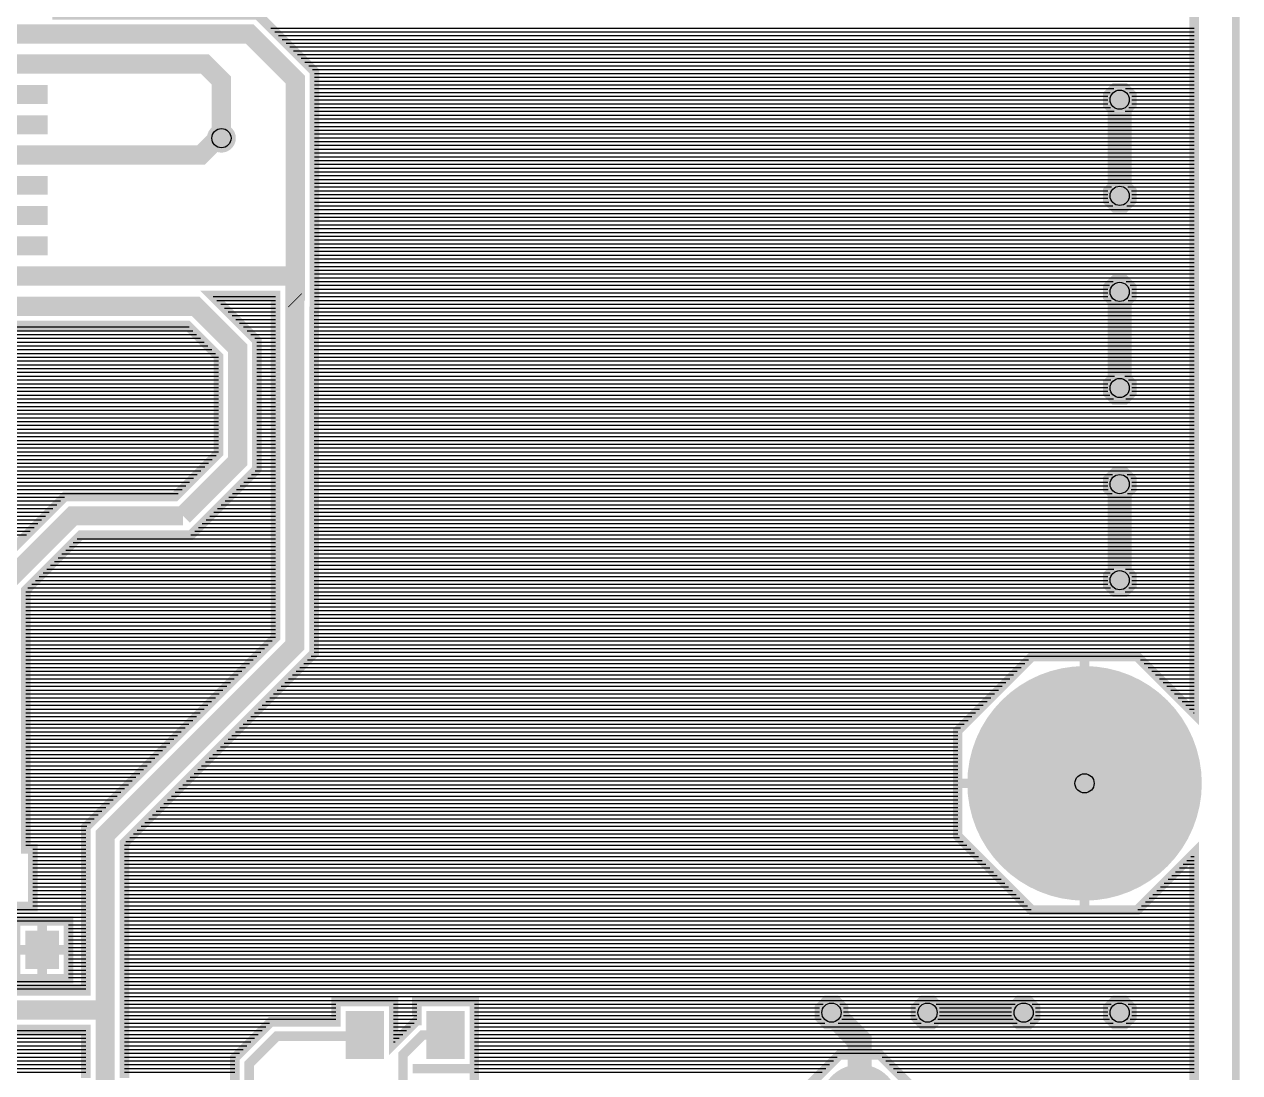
# Model space of a CAD drawing. Header units: inches. Extents: x -1.97 to 1.97, y -1.92 to 2.03.
# Drawn here: x 0.708 to 1.973, y 0.385 to 1.476 of the extents above; entities that cross this region are included whole.
import ezdxf

# ---------------------------------------------------------------- set-up
doc = ezdxf.new("R2010")
doc.units = ezdxf.units.IN
doc.layers.get('0').update_dxf_attribs({"linetype": 'CONTINUOUS'})

# ---------------------------------------------------------------- blocks, each defined once
blk = doc.blocks.new('EPAD')
at = {"const_width": 0.5}
blk.add_lwpolyline([(-0.25, 0, 1), (0.25, 0, 1)], format="xyb", close=True, dxfattribs=at)
blk = doc.blocks.new('RPAD')
blk.add_trace([(-0.5, -0.5), (-0.5, 0.5), (0.5, -0.5), (0.5, 0.5)])

msp = doc.modelspace()

# ---------------------------------------------------------------- linework, layer by layer
for points, const_width in [([(-1.86934, -1.911927), (-1.967765, -1.813502), (-1.967765, 1.926656), (-1.86934, 2.025081), (1.870817, 2.025081), (1.969243, 1.926656), (1.969243, -1.813502), (1.870817, -1.911927), (-1.86934, -1.911927)], 0.008), ([(1.679715, 1.922296), (1.679715, 1.812905), (1.757067, 1.735554), (1.866458, 1.735554), (1.925872, 1.794969), (1.925872, 0.759131), (1.866458, 0.818545), (1.757067, 0.818545), (1.679715, 0.741194), (1.679715, 0.631803), (1.757067, 0.554452), (1.866458, 0.554452), (1.925872, 0.613866), (1.925872, 0.338323)], 0.01), ([(0.812378, 0.379915), (0.812378, 0.624398), (1.009774, 0.821794), (1.009774, 1.180172), (1.010234, 1.180631), (1.010234, 1.4272), (0.95109, 1.486344), (0.742485, 1.486344), (0.742485, 1.51769), (0.600485, 1.51769)], 0.01), ([(0.671485, 1.466344), (0.942806, 1.466344), (0.990235, 1.418916), (0.990235, 1.375916)], 0.02), ([(0.671288, 1.435084), (0.896209, 1.435084), (0.913375, 1.417919), (0.913375, 1.361608)], 0.02), ([(1.843197, 1.385419), (1.853552, 1.385419), (1.860875, 1.392741), (1.860875, 1.403096), (1.853552, 1.410419), (1.843197, 1.410419), (1.835875, 1.403096), (1.835875, 1.392741), (1.843197, 1.385419)], 0.01), ([(1.848375, 1.397919), (1.848375, 1.297919)], 0.025), ([(0.990235, 1.375916), (0.990235, 1.369916)], 0.02), ([(0.990235, 1.230213), (0.990235, 1.239661), (0.990235, 1.369916)], 0.02), ([(0.913375, 1.361608), (0.892264, 1.340497), (0.703375, 1.340497), (0.693365, 1.340441), (0.708375, 1.340497), (0.671485, 1.34036)], 0.02), ([(0.913375, 1.357919), (0.913375, 1.361608)], 0.02), ([(1.843197, 1.285419), (1.853552, 1.285419), (1.860875, 1.292741), (1.860875, 1.303096), (1.853552, 1.310419), (1.843197, 1.310419), (1.835875, 1.303096), (1.835875, 1.292741), (1.843197, 1.285419)], 0.01), ([(0.990235, 1.190414), (0.990235, 1.230213)], 0.02), ([(0.671485, 1.214376), (0.989775, 1.214376), (0.989775, 1.189376)], 0.02), ([(1.843197, 1.185419), (1.853552, 1.185419), (1.860875, 1.192741), (1.860875, 1.203096), (1.853552, 1.210419), (1.843197, 1.210419), (1.835875, 1.203096), (1.835875, 1.192741), (1.843197, 1.185419)], 0.01), ([(1.848375, 1.197919), (1.848375, 1.097919)], 0.025), ([(0.662215, 0.558231), (0.717215, 0.558231), (0.717215, 0.61823), (0.709715, 0.61823), (0.709715, 0.88758), (0.767054, 0.944919), (0.881659, 0.944919), (0.893374, 0.956635), (0.950353, 1.013613), (0.950353, 1.147356), (0.903333, 1.194376), (0.969775, 1.194376), (0.969775, 0.838362), (0.772378, 0.640965), (0.772378, 0.470543), (0.461033, 0.470543)], 0.01), ([(0.671485, 1.18288), (0.886546, 1.18288), (0.930353, 1.139072), (0.930353, 1.057387)], 0.02), ([(0.989775, 1.189376), (0.989775, 0.830078), (0.792378, 0.632681), (0.792378, 0.450544), (0.792378, 0.345796), (0.791497, 0.344916)], 0.02), ([(0.989775, 1.189376), (0.990235, 1.188916)], 0.02), ([(0.990235, 1.188916), (0.990235, 1.190414)], 0.02), ([(0.663201, 1.16288), (0.878262, 1.16288), (0.910354, 1.130788), (0.910354, 1.030181), (0.865091, 0.984919), (0.750487, 0.984919), (0.669715, 0.904147)], 0.01), ([(1.843197, 1.085419), (1.853552, 1.085419), (1.860875, 1.092741), (1.860875, 1.103096), (1.853552, 1.110419), (1.843197, 1.110419), (1.835875, 1.103096), (1.835875, 1.092741), (1.843197, 1.085419)], 0.01), ([(0.873375, 0.964919), (0.930353, 1.021897), (0.930353, 1.057387)], 0.02), ([(1.843197, 0.985419), (1.853552, 0.985419), (1.860875, 0.992741), (1.860875, 1.003096), (1.853552, 1.010419), (1.843197, 1.010419), (1.835875, 1.003096), (1.835875, 0.992741), (1.843197, 0.985419)], 0.01), ([(1.848375, 0.997919), (1.848375, 0.897919)], 0.025), ([(0.689715, 0.788919), (0.689715, 0.895863), (0.741864, 0.948013), (0.75877, 0.964919), (0.873375, 0.964919)], 0.02), ([(1.843197, 0.885419), (1.853552, 0.885419), (1.860875, 0.892741), (1.860875, 0.903096), (1.853552, 0.910419), (1.843197, 0.910419), (1.835875, 0.903096), (1.835875, 0.892741), (1.843197, 0.885419)], 0.01), ([(1.811762, 0.818545), (1.811762, 0.686498)], 0.01), ([(1.679715, 0.686498), (1.811762, 0.686498)], 0.01), ([(1.811762, 0.554452), (1.811762, 0.686498)], 0.01), ([(0.792378, 0.450544), (0.45275, 0.450544), (0.416885, 0.486408), (0.416885, 0.513366), (0.38877, 0.541481), (0.308909, 0.541481), (0.306208, 0.544182), (0.308375, 0.541919)], 0.02), ([(0.754215, 0.54323), (0.699215, 0.54323), (0.699215, 0.483231), (0.754215, 0.483231), (0.754215, 0.54323)], 0.01), ([(0.726715, 0.54323), (0.726715, 0.513231)], 0.01), ([(0.699215, 0.513231), (0.726715, 0.513231)], 0.01), ([(0.754215, 0.513231), (0.726715, 0.513231)], 0.01), ([(0.726715, 0.483231), (0.726715, 0.513231)], 0.01), ([(1.176637, 0.369612), (1.176637, 0.389612), (1.117385, 0.389612), (1.117385, 0.389613), (1.176637, 0.389613), (1.176637, 0.459612), (1.116638, 0.459612), (1.116638, 0.439612), (1.116545, 0.439612), (1.092637, 0.415704), (1.092637, 0.459612), (1.032638, 0.459612), (1.032638, 0.438393), (0.964872, 0.438393), (0.927378, 0.400898), (0.927378, 0.293682)], 0.01), ([(1.543197, 0.435419), (1.553552, 0.435419), (1.560875, 0.442741), (1.560875, 0.453096), (1.553552, 0.460419), (1.543197, 0.460419), (1.535875, 0.453096), (1.535875, 0.442741), (1.543197, 0.435419)], 0.01), ([(1.577637, 0.352919), (1.577637, 0.418656), (1.548375, 0.447919)], 0.025), ([(1.643197, 0.435419), (1.653552, 0.435419), (1.660875, 0.442741), (1.660875, 0.453096), (1.653552, 0.460419), (1.643197, 0.460419), (1.635875, 0.453096), (1.635875, 0.442741), (1.643197, 0.435419)], 0.01), ([(1.648375, 0.447919), (1.748375, 0.447919)], 0.025), ([(1.743197, 0.435419), (1.753552, 0.435419), (1.760875, 0.442741), (1.760875, 0.453096), (1.753552, 0.460419), (1.743197, 0.460419), (1.735875, 0.453096), (1.735875, 0.442741), (1.743197, 0.435419)], 0.01), ([(1.843197, 0.435419), (1.853552, 0.435419), (1.860875, 0.442741), (1.860875, 0.453096), (1.853552, 0.460419), (1.843197, 0.460419), (1.835875, 0.453096), (1.835875, 0.442741), (1.843197, 0.435419)], 0.01), ([(0.444466, 0.430544), (0.772378, 0.430544), (0.772378, 0.379915)], 0.01), ([(0.903434, 0.250218), (0.93188, 0.250218), (0.942377, 0.260715), (0.942377, 0.394685), (0.971085, 0.423394), (1.057741, 0.423394), (1.058805, 0.424457), (1.062637, 0.424612)], 0.01), ([(1.146637, 0.424612), (1.122758, 0.424612), (1.102385, 0.40424), (1.102385, 0.321645), (1.117454, 0.306577), (1.418584, 0.306577), (1.461891, 0.26327), (1.519161, 0.26327), (1.821703, -0.039272), (1.821703, -0.188553), (1.846883, -0.213733), (1.890985, -0.213733), (1.892637, -0.212081)], 0.01), ([(1.628637, 0.331794), (1.628637, 0.374044), (1.598762, 0.403919), (1.556513, 0.403919), (1.526638, 0.374044), (1.526638, 0.331794), (1.556513, 0.301919), (1.598762, 0.301919), (1.628637, 0.331794)], 0.01), ([(1.577637, 0.403919), (1.577637, 0.352919)], 0.01)]:
    msp.add_lwpolyline(points, dxfattribs=dict(const_width=const_width))
for points in [[(0.964924, 1.47251), (1.925872, 1.47251)], [(0.968861, 1.468573), (1.925872, 1.468573)], [(0.972798, 1.464636), (1.925872, 1.464636)], [(0.976735, 1.460699), (1.925872, 1.460699)], [(0.980672, 1.456762), (1.925872, 1.456762)], [(0.984609, 1.452825), (1.925872, 1.452825)], [(0.988546, 1.448888), (1.925872, 1.448888)], [(0.992483, 1.444951), (1.925872, 1.444951)], [(0.99642, 1.441014), (1.925872, 1.441014)], [(1.000357, 1.437077), (1.925872, 1.437077)], [(1.004294, 1.43314), (1.925872, 1.43314)], [(1.008231, 1.429203), (1.925872, 1.429203)], [(1.010234, 1.425266), (1.925872, 1.425266)], [(1.010234, 1.421329), (1.925872, 1.421329)], [(1.010234, 1.417392), (1.925872, 1.417392)], [(1.010234, 1.413455), (1.925872, 1.413455)], [(1.010234, 1.409518), (1.842296, 1.409518)], [(1.010234, 1.405581), (1.838359, 1.405581)], [(1.854453, 1.409518), (1.925872, 1.409518)], [(1.85839, 1.405581), (1.925872, 1.405581)], [(1.010234, 1.401644), (1.835875, 1.401644)], [(1.010234, 1.397707), (1.835875, 1.397707)], [(1.010234, 1.39377), (1.835875, 1.39377)], [(1.860875, 1.401644), (1.925872, 1.401644)], [(1.860875, 1.397707), (1.925872, 1.397707)], [(1.860875, 1.39377), (1.925872, 1.39377)], [(1.010234, 1.389833), (1.838783, 1.389833)], [(1.010234, 1.385896), (1.84272, 1.385896)], [(1.010234, 1.381959), (1.925872, 1.381959)], [(1.85403, 1.385896), (1.925872, 1.385896)], [(1.857967, 1.389833), (1.925872, 1.389833)], [(1.010234, 1.378022), (1.925872, 1.378022)], [(1.010234, 1.374085), (1.925872, 1.374085)], [(1.010234, 1.370148), (1.925872, 1.370148)], [(1.010234, 1.366211), (1.925872, 1.366211)], [(1.010234, 1.362274), (1.925872, 1.362274)], [(1.010234, 1.358337), (1.925872, 1.358337)], [(1.010234, 1.3544), (1.925872, 1.3544)], [(1.010234, 1.350463), (1.925872, 1.350463)], [(1.010234, 1.346526), (1.925872, 1.346526)], [(1.010234, 1.342589), (1.925872, 1.342589)], [(1.010234, 1.338652), (1.925872, 1.338652)], [(1.010234, 1.334715), (1.925872, 1.334715)], [(1.010234, 1.330778), (1.925872, 1.330778)], [(1.010234, 1.326841), (1.925872, 1.326841)], [(1.010234, 1.322904), (1.925872, 1.322904)], [(1.010234, 1.318967), (1.925872, 1.318967)], [(1.010234, 1.31503), (1.925872, 1.31503)], [(1.010234, 1.311093), (1.925872, 1.311093)], [(1.010234, 1.307156), (1.839934, 1.307156)], [(1.010234, 1.303219), (1.835997, 1.303219)], [(1.856815, 1.307156), (1.925872, 1.307156)], [(1.860752, 1.303219), (1.925872, 1.303219)], [(1.010234, 1.299282), (1.835875, 1.299282)], [(1.010234, 1.295345), (1.835875, 1.295345)], [(1.010234, 1.291408), (1.837208, 1.291408)], [(1.859541, 1.291408), (1.925872, 1.291408)], [(1.860875, 1.299282), (1.925872, 1.299282)], [(1.860875, 1.295345), (1.925872, 1.295345)], [(1.010234, 1.287471), (1.841145, 1.287471)], [(1.010234, 1.283534), (1.925872, 1.283534)], [(1.010234, 1.279597), (1.925872, 1.279597)], [(1.855604, 1.287471), (1.925872, 1.287471)], [(1.010234, 1.27566), (1.925872, 1.27566)], [(1.010234, 1.271723), (1.925872, 1.271723)], [(1.010234, 1.267786), (1.925872, 1.267786)], [(1.010234, 1.263849), (1.925872, 1.263849)], [(1.010234, 1.259912), (1.925872, 1.259912)], [(1.010234, 1.255975), (1.925872, 1.255975)], [(1.010234, 1.252038), (1.925872, 1.252038)], [(1.010234, 1.248101), (1.925872, 1.248101)], [(1.010234, 1.244164), (1.925872, 1.244164)], [(1.010234, 1.240227), (1.925872, 1.240227)], [(1.010234, 1.23629), (1.925872, 1.23629)], [(1.010234, 1.232353), (1.925872, 1.232353)], [(1.010234, 1.228416), (1.925872, 1.228416)], [(1.010234, 1.224479), (1.925872, 1.224479)], [(1.010234, 1.220542), (1.925872, 1.220542)], [(1.010234, 1.216605), (1.925872, 1.216605)], [(1.010234, 1.212668), (1.925872, 1.212668)], [(1.010234, 1.208731), (1.841509, 1.208731)], [(1.010234, 1.204794), (1.837572, 1.204794)], [(1.855241, 1.208731), (1.925872, 1.208731)], [(1.859178, 1.204794), (1.925872, 1.204794)], [(0.904726, 1.192983), (0.969775, 1.192983)], [(1.010234, 1.200857), (1.835875, 1.200857)], [(1.010234, 1.19692), (1.835875, 1.19692)], [(1.010234, 1.192983), (1.835875, 1.192983)], [(1.860875, 1.200857), (1.925872, 1.200857)], [(1.860875, 1.19692), (1.925872, 1.19692)], [(1.860875, 1.192983), (1.925872, 1.192983)], [(0.908663, 1.189046), (0.969775, 1.189046)], [(0.9126, 1.185109), (0.969775, 1.185109)], [(0.916537, 1.181172), (0.969775, 1.181172)], [(0.920474, 1.177235), (0.969775, 1.177235)], [(1.009774, 1.177235), (1.925872, 1.177235)], [(1.010234, 1.189046), (1.83957, 1.189046)], [(1.010234, 1.185109), (1.925872, 1.185109)], [(1.010234, 1.181172), (1.925872, 1.181172)], [(1.857179, 1.189046), (1.925872, 1.189046)], [(0.924411, 1.173298), (0.969775, 1.173298)], [(0.928348, 1.169361), (0.969775, 1.169361)], [(0.932285, 1.165424), (0.969775, 1.165424)], [(1.009774, 1.173298), (1.925872, 1.173298)], [(1.009774, 1.169361), (1.925872, 1.169361)], [(1.009774, 1.165424), (1.925872, 1.165424)], [(0.542365, 1.153613), (0.887529, 1.153613)], [(0.546302, 1.15755), (0.883592, 1.15755)], [(0.547345, 1.161487), (0.879655, 1.161487)], [(0.936222, 1.161487), (0.969775, 1.161487)], [(0.940159, 1.15755), (0.969775, 1.15755)], [(0.944096, 1.153613), (0.969775, 1.153613)], [(1.009774, 1.161487), (1.925872, 1.161487)], [(1.009774, 1.15755), (1.925872, 1.15755)], [(1.009774, 1.153613), (1.925872, 1.153613)], [(0.033375, 1.141802), (0.89934, 1.141802)], [(0.534491, 1.145739), (0.895403, 1.145739)], [(0.538428, 1.149676), (0.891466, 1.149676)], [(0.948033, 1.149676), (0.969775, 1.149676)], [(0.950353, 1.145739), (0.969775, 1.145739)], [(0.950353, 1.141802), (0.969775, 1.141802)], [(1.009774, 1.149676), (1.925872, 1.149676)], [(1.009774, 1.145739), (1.925872, 1.145739)], [(1.009774, 1.141802), (1.925872, 1.141802)], [(0.033375, 1.137865), (0.903277, 1.137865)], [(0.033375, 1.133928), (0.907214, 1.133928)], [(0.033375, 1.129991), (0.910354, 1.129991)], [(0.033375, 1.126054), (0.910354, 1.126054)], [(0.950353, 1.137865), (0.969775, 1.137865)], [(0.950353, 1.133928), (0.969775, 1.133928)], [(0.950353, 1.129991), (0.969775, 1.129991)], [(0.950353, 1.126054), (0.969775, 1.126054)], [(1.009774, 1.137865), (1.925872, 1.137865)], [(1.009774, 1.133928), (1.925872, 1.133928)], [(1.009774, 1.129991), (1.925872, 1.129991)], [(1.009774, 1.126054), (1.925872, 1.126054)], [(0.033375, 1.122117), (0.910354, 1.122117)], [(0.033375, 1.11818), (0.910354, 1.11818)], [(0.033375, 1.114243), (0.910354, 1.114243)], [(0.950353, 1.122117), (0.969775, 1.122117)], [(0.950353, 1.11818), (0.969775, 1.11818)], [(0.950353, 1.114243), (0.969775, 1.114243)], [(1.009774, 1.122117), (1.925872, 1.122117)], [(1.009774, 1.11818), (1.925872, 1.11818)], [(1.009774, 1.114243), (1.925872, 1.114243)], [(0.033375, 1.110306), (0.910354, 1.110306)], [(0.033375, 1.106369), (0.910354, 1.106369)], [(0.033375, 1.102431), (0.910354, 1.102431)], [(0.950353, 1.110306), (0.969775, 1.110306)], [(0.950353, 1.106369), (0.969775, 1.106369)], [(0.950353, 1.102431), (0.969775, 1.102431)], [(1.009774, 1.110306), (1.843084, 1.110306)], [(1.009774, 1.106369), (1.839147, 1.106369)], [(1.009774, 1.102431), (1.835875, 1.102431)], [(1.853666, 1.110306), (1.925872, 1.110306)], [(1.857603, 1.106369), (1.925872, 1.106369)], [(1.860875, 1.102431), (1.925872, 1.102431)], [(0.033375, 1.098494), (0.910354, 1.098494)], [(0.033375, 1.094557), (0.910354, 1.094557)], [(0.033375, 1.09062), (0.910354, 1.09062)], [(0.950353, 1.098494), (0.969775, 1.098494)], [(0.950353, 1.094557), (0.969775, 1.094557)], [(0.950353, 1.09062), (0.969775, 1.09062)], [(1.009774, 1.098494), (1.835875, 1.098494)], [(1.009774, 1.094557), (1.835875, 1.094557)], [(1.009774, 1.09062), (1.837996, 1.09062)], [(1.858754, 1.09062), (1.925872, 1.09062)], [(1.860875, 1.098494), (1.925872, 1.098494)], [(1.860875, 1.094557), (1.925872, 1.094557)], [(0.033375, 1.086683), (0.910354, 1.086683)], [(0.033375, 1.082746), (0.910354, 1.082746)], [(0.033375, 1.078809), (0.910354, 1.078809)], [(0.950353, 1.086683), (0.969775, 1.086683)], [(0.950353, 1.082746), (0.969775, 1.082746)], [(0.950353, 1.078809), (0.969775, 1.078809)], [(1.009774, 1.086683), (1.841933, 1.086683)], [(1.009774, 1.082746), (1.925872, 1.082746)], [(1.009774, 1.078809), (1.925872, 1.078809)], [(1.854817, 1.086683), (1.925872, 1.086683)], [(0.033375, 1.074872), (0.910354, 1.074872)], [(0.033375, 1.070935), (0.910354, 1.070935)], [(0.033375, 1.066998), (0.910354, 1.066998)], [(0.033375, 1.063061), (0.910354, 1.063061)], [(0.950353, 1.074872), (0.969775, 1.074872)], [(0.950353, 1.070935), (0.969775, 1.070935)], [(0.950353, 1.066998), (0.969775, 1.066998)], [(0.950353, 1.063061), (0.969775, 1.063061)], [(1.009774, 1.074872), (1.925872, 1.074872)], [(1.009774, 1.070935), (1.925872, 1.070935)], [(1.009774, 1.066998), (1.925872, 1.066998)], [(1.009774, 1.063061), (1.925872, 1.063061)], [(0.033375, 1.059124), (0.910354, 1.059124)], [(0.033375, 1.055187), (0.910354, 1.055187)], [(0.033375, 1.05125), (0.910354, 1.05125)], [(0.950353, 1.059124), (0.969775, 1.059124)], [(0.950353, 1.055187), (0.969775, 1.055187)], [(0.950353, 1.05125), (0.969775, 1.05125)], [(1.009774, 1.059124), (1.925872, 1.059124)], [(1.009774, 1.055187), (1.925872, 1.055187)], [(1.009774, 1.05125), (1.925872, 1.05125)], [(0.033375, 1.047313), (0.910354, 1.047313)], [(0.033375, 1.043376), (0.910354, 1.043376)], [(0.033375, 1.039439), (0.910354, 1.039439)], [(0.950353, 1.047313), (0.969775, 1.047313)], [(0.950353, 1.043376), (0.969775, 1.043376)], [(0.950353, 1.039439), (0.969775, 1.039439)], [(1.009774, 1.047313), (1.925872, 1.047313)], [(1.009774, 1.043376), (1.925872, 1.043376)], [(1.009774, 1.039439), (1.925872, 1.039439)], [(0.033375, 1.035502), (0.910354, 1.035502)], [(0.033375, 1.031565), (0.910354, 1.031565)], [(0.033375, 1.027628), (0.907801, 1.027628)], [(0.950353, 1.035502), (0.969775, 1.035502)], [(0.950353, 1.031565), (0.969775, 1.031565)], [(0.950353, 1.027628), (0.969775, 1.027628)], [(1.009774, 1.035502), (1.925872, 1.035502)], [(1.009774, 1.031565), (1.925872, 1.031565)], [(1.009774, 1.027628), (1.925872, 1.027628)], [(0.033375, 1.023691), (0.903864, 1.023691)], [(0.033375, 1.019754), (0.899927, 1.019754)], [(0.033375, 1.015817), (0.89599, 1.015817)], [(0.950353, 1.023691), (0.969775, 1.023691)], [(0.950353, 1.019754), (0.969775, 1.019754)], [(0.950353, 1.015817), (0.969775, 1.015817)], [(1.009774, 1.023691), (1.925872, 1.023691)], [(1.009774, 1.019754), (1.925872, 1.019754)], [(1.009774, 1.015817), (1.925872, 1.015817)], [(0.033375, 1.01188), (0.892053, 1.01188)], [(0.033375, 1.007943), (0.888116, 1.007943)], [(0.033375, 1.004006), (0.884179, 1.004006)], [(0.033375, 1.000069), (0.880242, 1.000069)], [(0.936809, 1.000069), (0.969775, 1.000069)], [(0.940746, 1.004006), (0.969775, 1.004006)], [(0.944683, 1.007943), (0.969775, 1.007943)], [(0.94862, 1.01188), (0.969775, 1.01188)], [(1.009774, 1.01188), (1.925872, 1.01188)], [(1.009774, 1.007943), (1.840722, 1.007943)], [(1.009774, 1.004006), (1.836785, 1.004006)], [(1.009774, 1.000069), (1.835875, 1.000069)], [(1.856028, 1.007943), (1.925872, 1.007943)], [(1.859965, 1.004006), (1.925872, 1.004006)], [(1.860875, 1.000069), (1.925872, 1.000069)], [(0.033375, 0.996132), (0.876305, 0.996132)], [(0.033375, 0.992195), (0.872368, 0.992195)], [(0.033375, 0.988258), (0.868431, 0.988258)], [(0.924998, 0.988258), (0.969775, 0.988258)], [(0.928935, 0.992195), (0.969775, 0.992195)], [(0.932872, 0.996132), (0.969775, 0.996132)], [(1.009774, 0.996132), (1.835875, 0.996132)], [(1.009774, 0.992195), (1.836421, 0.992195)], [(1.009774, 0.988258), (1.840358, 0.988258)], [(1.856392, 0.988258), (1.925872, 0.988258)], [(1.860329, 0.992195), (1.925872, 0.992195)], [(1.860875, 0.996132), (1.925872, 0.996132)], [(0.033375, 0.984321), (0.749889, 0.984321)], [(0.033375, 0.980384), (0.745952, 0.980384)], [(0.033375, 0.976447), (0.742015, 0.976447)], [(0.913187, 0.976447), (0.969775, 0.976447)], [(0.917124, 0.980384), (0.969775, 0.980384)], [(0.921061, 0.984321), (0.969775, 0.984321)], [(1.009774, 0.984321), (1.925872, 0.984321)], [(1.009774, 0.980384), (1.925872, 0.980384)], [(1.009774, 0.976447), (1.925872, 0.976447)], [(0.033375, 0.97251), (0.738078, 0.97251)], [(0.033375, 0.968573), (0.734141, 0.968573)], [(0.033375, 0.964636), (0.730204, 0.964636)], [(0.901376, 0.964636), (0.969775, 0.964636)], [(0.905313, 0.968573), (0.969775, 0.968573)], [(0.90925, 0.97251), (0.969775, 0.97251)], [(1.009774, 0.97251), (1.925872, 0.97251)], [(1.009774, 0.968573), (1.925872, 0.968573)], [(1.009774, 0.964636), (1.925872, 0.964636)], [(0.033375, 0.960699), (0.726267, 0.960699)], [(0.033375, 0.956762), (0.72233, 0.956762)], [(0.033375, 0.952825), (0.718393, 0.952825)], [(0.033375, 0.948888), (0.714456, 0.948888)], [(0.885628, 0.948888), (0.969775, 0.948888)], [(0.889565, 0.952825), (0.969775, 0.952825)], [(0.893502, 0.956762), (0.969775, 0.956762)], [(0.897439, 0.960699), (0.969775, 0.960699)], [(1.009774, 0.960699), (1.925872, 0.960699)], [(1.009774, 0.956762), (1.925872, 0.956762)], [(1.009774, 0.952825), (1.925872, 0.952825)], [(1.009774, 0.948888), (1.925872, 0.948888)], [(0.033375, 0.944951), (0.710519, 0.944951)], [(0.759212, 0.937077), (0.969775, 0.937077)], [(0.763149, 0.941014), (0.969775, 0.941014)], [(0.881691, 0.944951), (0.969775, 0.944951)], [(1.009774, 0.944951), (1.925872, 0.944951)], [(1.009774, 0.941014), (1.925872, 0.941014)], [(1.009774, 0.937077), (1.925872, 0.937077)], [(0.747401, 0.925266), (0.969775, 0.925266)], [(0.751338, 0.929203), (0.969775, 0.929203)], [(0.755275, 0.93314), (0.969775, 0.93314)], [(1.009774, 0.93314), (1.925872, 0.93314)], [(1.009774, 0.929203), (1.925872, 0.929203)], [(1.009774, 0.925266), (1.925872, 0.925266)], [(0.73559, 0.913455), (0.969775, 0.913455)], [(0.739527, 0.917392), (0.969775, 0.917392)], [(0.743464, 0.921329), (0.969775, 0.921329)], [(1.009774, 0.921329), (1.925872, 0.921329)], [(1.009774, 0.917392), (1.925872, 0.917392)], [(1.009774, 0.913455), (1.925872, 0.913455)], [(0.723779, 0.901644), (0.969775, 0.901644)], [(0.727716, 0.905581), (0.969775, 0.905581)], [(0.731653, 0.909518), (0.969775, 0.909518)], [(1.009774, 0.909518), (1.842296, 0.909518)], [(1.009774, 0.905581), (1.838359, 0.905581)], [(1.009774, 0.901644), (1.835875, 0.901644)], [(1.854453, 0.909518), (1.925872, 0.909518)], [(1.85839, 0.905581), (1.925872, 0.905581)], [(1.860875, 0.901644), (1.925872, 0.901644)], [(0.709715, 0.885896), (0.969775, 0.885896)], [(0.711968, 0.889833), (0.969775, 0.889833)], [(0.715905, 0.89377), (0.969775, 0.89377)], [(0.719842, 0.897707), (0.969775, 0.897707)], [(1.009774, 0.897707), (1.835875, 0.897707)], [(1.009774, 0.89377), (1.835875, 0.89377)], [(1.009774, 0.889833), (1.838783, 0.889833)], [(1.009774, 0.885896), (1.84272, 0.885896)], [(1.85403, 0.885896), (1.925872, 0.885896)], [(1.857967, 0.889833), (1.925872, 0.889833)], [(1.860875, 0.897707), (1.925872, 0.897707)], [(1.860875, 0.89377), (1.925872, 0.89377)], [(0.709715, 0.881959), (0.969775, 0.881959)], [(0.709715, 0.878022), (0.969775, 0.878022)], [(0.709715, 0.874085), (0.969775, 0.874085)], [(1.009774, 0.881959), (1.925872, 0.881959)], [(1.009774, 0.878022), (1.925872, 0.878022)], [(1.009774, 0.874085), (1.925872, 0.874085)], [(0.709715, 0.870148), (0.969775, 0.870148)], [(0.709715, 0.866211), (0.969775, 0.866211)], [(0.709715, 0.862274), (0.969775, 0.862274)], [(1.009774, 0.870148), (1.925872, 0.870148)], [(1.009774, 0.866211), (1.925872, 0.866211)], [(1.009774, 0.862274), (1.925872, 0.862274)], [(0.709715, 0.858337), (0.969775, 0.858337)], [(0.709715, 0.8544), (0.969775, 0.8544)], [(0.709715, 0.850463), (0.969775, 0.850463)], [(1.009774, 0.858337), (1.925872, 0.858337)], [(1.009774, 0.8544), (1.925872, 0.8544)], [(1.009774, 0.850463), (1.925872, 0.850463)], [(0.709715, 0.846526), (0.969775, 0.846526)], [(0.709715, 0.842589), (0.969775, 0.842589)], [(0.709715, 0.838652), (0.969775, 0.838652)], [(1.009774, 0.846526), (1.925872, 0.846526)], [(1.009774, 0.842589), (1.925872, 0.842589)], [(1.009774, 0.838652), (1.925872, 0.838652)], [(0.709715, 0.834715), (0.966128, 0.834715)], [(0.709715, 0.830778), (0.962191, 0.830778)], [(0.709715, 0.826841), (0.958254, 0.826841)], [(0.709715, 0.822904), (0.954317, 0.822904)], [(1.009774, 0.834715), (1.925872, 0.834715)], [(1.009774, 0.830778), (1.925872, 0.830778)], [(1.009774, 0.826841), (1.925872, 0.826841)], [(1.009774, 0.822904), (1.925872, 0.822904)], [(0.709715, 0.818967), (0.95038, 0.818967)], [(0.709715, 0.81503), (0.946443, 0.81503)], [(0.709715, 0.811093), (0.942506, 0.811093)], [(0.999073, 0.811093), (1.749614, 0.811093)], [(1.00301, 0.81503), (1.753551, 0.81503)], [(1.006947, 0.818967), (1.925872, 0.818967)], [(1.869973, 0.81503), (1.925872, 0.81503)], [(1.87391, 0.811093), (1.925872, 0.811093)], [(0.709715, 0.807156), (0.938569, 0.807156)], [(0.709715, 0.803219), (0.934632, 0.803219)], [(0.709715, 0.799282), (0.930695, 0.799282)], [(0.987262, 0.799282), (1.737803, 0.799282)], [(0.991199, 0.803219), (1.74174, 0.803219)], [(0.995136, 0.807156), (1.745677, 0.807156)], [(1.877847, 0.807156), (1.925872, 0.807156)], [(1.881784, 0.803219), (1.925872, 0.803219)], [(1.885721, 0.799282), (1.925872, 0.799282)], [(0.709715, 0.795345), (0.926758, 0.795345)], [(0.709715, 0.791408), (0.922821, 0.791408)], [(0.709715, 0.787471), (0.918884, 0.787471)], [(0.975451, 0.787471), (1.725992, 0.787471)], [(0.979388, 0.791408), (1.729929, 0.791408)], [(0.983325, 0.795345), (1.733866, 0.795345)], [(1.889658, 0.795345), (1.925872, 0.795345)], [(1.893595, 0.791408), (1.925872, 0.791408)], [(1.897532, 0.787471), (1.925872, 0.787471)], [(0.709715, 0.783534), (0.914947, 0.783534)], [(0.709715, 0.779597), (0.91101, 0.779597)], [(0.709715, 0.77566), (0.907073, 0.77566)], [(0.709715, 0.771723), (0.903136, 0.771723)], [(0.959703, 0.771723), (1.710244, 0.771723)], [(0.96364, 0.77566), (1.714181, 0.77566)], [(0.967577, 0.779597), (1.718118, 0.779597)], [(0.971514, 0.783534), (1.722055, 0.783534)], [(1.901469, 0.783534), (1.925872, 0.783534)], [(1.905406, 0.779597), (1.925872, 0.779597)], [(1.909343, 0.77566), (1.925872, 0.77566)], [(1.91328, 0.771723), (1.925872, 0.771723)], [(0.709715, 0.767786), (0.899199, 0.767786)], [(0.709715, 0.763849), (0.895262, 0.763849)], [(0.709715, 0.759912), (0.891325, 0.759912)], [(0.947892, 0.759912), (1.698433, 0.759912)], [(0.951829, 0.763849), (1.70237, 0.763849)], [(0.955766, 0.767786), (1.706307, 0.767786)], [(1.917217, 0.767786), (1.925872, 0.767786)], [(1.921154, 0.763849), (1.925872, 0.763849)], [(1.925091, 0.759912), (1.925872, 0.759912)], [(0.709715, 0.755975), (0.887388, 0.755975)], [(0.709715, 0.752038), (0.883451, 0.752038)], [(0.709715, 0.748101), (0.879514, 0.748101)], [(0.936081, 0.748101), (1.686622, 0.748101)], [(0.940018, 0.752038), (1.690559, 0.752038)], [(0.943955, 0.755975), (1.694496, 0.755975)], [(0.709715, 0.744164), (0.875577, 0.744164)], [(0.709715, 0.740227), (0.87164, 0.740227)], [(0.709715, 0.73629), (0.867703, 0.73629)], [(0.92427, 0.73629), (1.679715, 0.73629)], [(0.928207, 0.740227), (1.679715, 0.740227)], [(0.932144, 0.744164), (1.682685, 0.744164)], [(0.709715, 0.732353), (0.863766, 0.732353)], [(0.709715, 0.728416), (0.859829, 0.728416)], [(0.709715, 0.724479), (0.855892, 0.724479)], [(0.912459, 0.724479), (1.679715, 0.724479)], [(0.916396, 0.728416), (1.679715, 0.728416)], [(0.920333, 0.732353), (1.679715, 0.732353)], [(0.709715, 0.720542), (0.851955, 0.720542)], [(0.709715, 0.716605), (0.848018, 0.716605)], [(0.709715, 0.712668), (0.844081, 0.712668)], [(0.709715, 0.708731), (0.840144, 0.708731)], [(0.896711, 0.708731), (1.679715, 0.708731)], [(0.900648, 0.712668), (1.679715, 0.712668)], [(0.904585, 0.716605), (1.679715, 0.716605)], [(0.908522, 0.720542), (1.679715, 0.720542)], [(0.709715, 0.704794), (0.836207, 0.704794)], [(0.709715, 0.700857), (0.83227, 0.700857)], [(0.709715, 0.69692), (0.828333, 0.69692)], [(0.8849, 0.69692), (1.679715, 0.69692)], [(0.888837, 0.700857), (1.679715, 0.700857)], [(0.892774, 0.704794), (1.679715, 0.704794)], [(0.709715, 0.692983), (0.824396, 0.692983)], [(0.709715, 0.689046), (0.820459, 0.689046)], [(0.709715, 0.685109), (0.816522, 0.685109)], [(0.873089, 0.685109), (1.679715, 0.685109)], [(0.877026, 0.689046), (1.679715, 0.689046)], [(0.880963, 0.692983), (1.679715, 0.692983)], [(0.709715, 0.681172), (0.812585, 0.681172)], [(0.709715, 0.677235), (0.808648, 0.677235)], [(0.709715, 0.673298), (0.804711, 0.673298)], [(0.861278, 0.673298), (1.679715, 0.673298)], [(0.865215, 0.677235), (1.679715, 0.677235)], [(0.869152, 0.681172), (1.679715, 0.681172)], [(0.709715, 0.669361), (0.800774, 0.669361)], [(0.709715, 0.665424), (0.796837, 0.665424)], [(0.709715, 0.661487), (0.7929, 0.661487)], [(0.849467, 0.661487), (1.679715, 0.661487)], [(0.853404, 0.665424), (1.679715, 0.665424)], [(0.857341, 0.669361), (1.679715, 0.669361)], [(0.709715, 0.65755), (0.788963, 0.65755)], [(0.709715, 0.653613), (0.785026, 0.653613)], [(0.709715, 0.649676), (0.781089, 0.649676)], [(0.709715, 0.645739), (0.777152, 0.645739)], [(0.833719, 0.645739), (1.679715, 0.645739)], [(0.837656, 0.649676), (1.679715, 0.649676)], [(0.841593, 0.653613), (1.679715, 0.653613)], [(0.84553, 0.65755), (1.679715, 0.65755)], [(0.709715, 0.641802), (0.773215, 0.641802)], [(0.709715, 0.637865), (0.772378, 0.637865)], [(0.709715, 0.633928), (0.772378, 0.633928)], [(0.821907, 0.633928), (1.679715, 0.633928)], [(0.825844, 0.637865), (1.679715, 0.637865)], [(0.829781, 0.641802), (1.679715, 0.641802)], [(0.709715, 0.629991), (0.772378, 0.629991)], [(0.709715, 0.626054), (0.772378, 0.626054)], [(0.709715, 0.622117), (0.772378, 0.622117)], [(0.812378, 0.622117), (1.689402, 0.622117)], [(0.814033, 0.626054), (1.685465, 0.626054)], [(0.81797, 0.629991), (1.681528, 0.629991)], [(0.717215, 0.61818), (0.772378, 0.61818)], [(0.717215, 0.614243), (0.772378, 0.614243)], [(0.717215, 0.610306), (0.772378, 0.610306)], [(0.812378, 0.61818), (1.693339, 0.61818)], [(0.812378, 0.614243), (1.697276, 0.614243)], [(0.812378, 0.610306), (1.701213, 0.610306)], [(1.922312, 0.610306), (1.925872, 0.610306)], [(0.717215, 0.606369), (0.772378, 0.606369)], [(0.717215, 0.602431), (0.772378, 0.602431)], [(0.717215, 0.598494), (0.772378, 0.598494)], [(0.812378, 0.606369), (1.70515, 0.606369)], [(0.812378, 0.602431), (1.709087, 0.602431)], [(0.812378, 0.598494), (1.713024, 0.598494)], [(1.910501, 0.598494), (1.925872, 0.598494)], [(1.914438, 0.602431), (1.925872, 0.602431)], [(1.918375, 0.606369), (1.925872, 0.606369)], [(0.717215, 0.594557), (0.772378, 0.594557)], [(0.717215, 0.59062), (0.772378, 0.59062)], [(0.717215, 0.586683), (0.772378, 0.586683)], [(0.717215, 0.582746), (0.772378, 0.582746)], [(0.812378, 0.594557), (1.716961, 0.594557)], [(0.812378, 0.59062), (1.720898, 0.59062)], [(0.812378, 0.586683), (1.724835, 0.586683)], [(0.812378, 0.582746), (1.728772, 0.582746)], [(1.894753, 0.582746), (1.925872, 0.582746)], [(1.89869, 0.586683), (1.925872, 0.586683)], [(1.902627, 0.59062), (1.925872, 0.59062)], [(1.906564, 0.594557), (1.925872, 0.594557)], [(0.717215, 0.578809), (0.772378, 0.578809)], [(0.717215, 0.574872), (0.772378, 0.574872)], [(0.717215, 0.570935), (0.772378, 0.570935)], [(0.812378, 0.578809), (1.732709, 0.578809)], [(0.812378, 0.574872), (1.736646, 0.574872)], [(0.812378, 0.570935), (1.740583, 0.570935)], [(1.882942, 0.570935), (1.925872, 0.570935)], [(1.886879, 0.574872), (1.925872, 0.574872)], [(1.890816, 0.578809), (1.925872, 0.578809)], [(0.717215, 0.566998), (0.772378, 0.566998)], [(0.717215, 0.563061), (0.772378, 0.563061)], [(0.717215, 0.559124), (0.772378, 0.559124)], [(0.812378, 0.566998), (1.74452, 0.566998)], [(0.812378, 0.563061), (1.748457, 0.563061)], [(0.812378, 0.559124), (1.752394, 0.559124)], [(1.871131, 0.559124), (1.925872, 0.559124)], [(1.875068, 0.563061), (1.925872, 0.563061)], [(1.879005, 0.566998), (1.925872, 0.566998)], [(0.563435, 0.555187), (0.772378, 0.555187)], [(0.567372, 0.55125), (0.772378, 0.55125)], [(0.571309, 0.547313), (0.772378, 0.547313)], [(0.812378, 0.555187), (1.756331, 0.555187)], [(0.812378, 0.55125), (1.925872, 0.55125)], [(0.812378, 0.547313), (1.925872, 0.547313)], [(1.867194, 0.555187), (1.925872, 0.555187)], [(0.575246, 0.543376), (0.772378, 0.543376)], [(0.754215, 0.539439), (0.772378, 0.539439)], [(0.754215, 0.535502), (0.772378, 0.535502)], [(0.754215, 0.531565), (0.772378, 0.531565)], [(0.812378, 0.543376), (1.925872, 0.543376)], [(0.812378, 0.539439), (1.925872, 0.539439)], [(0.812378, 0.535502), (1.925872, 0.535502)], [(0.812378, 0.531565), (1.925872, 0.531565)], [(0.754215, 0.527628), (0.772378, 0.527628)], [(0.754215, 0.523691), (0.772378, 0.523691)], [(0.754215, 0.519754), (0.772378, 0.519754)], [(0.812378, 0.527628), (1.925872, 0.527628)], [(0.812378, 0.523691), (1.925872, 0.523691)], [(0.812378, 0.519754), (1.925872, 0.519754)], [(0.754215, 0.515817), (0.772378, 0.515817)], [(0.754215, 0.51188), (0.772378, 0.51188)], [(0.754215, 0.507943), (0.772378, 0.507943)], [(0.812378, 0.515817), (1.925872, 0.515817)], [(0.812378, 0.51188), (1.925872, 0.51188)], [(0.812378, 0.507943), (1.925872, 0.507943)], [(0.754215, 0.504006), (0.772378, 0.504006)], [(0.754215, 0.500069), (0.772378, 0.500069)], [(0.754215, 0.496132), (0.772378, 0.496132)], [(0.812378, 0.504006), (1.925872, 0.504006)], [(0.812378, 0.500069), (1.925872, 0.500069)], [(0.812378, 0.496132), (1.925872, 0.496132)], [(0.754215, 0.492195), (0.772378, 0.492195)], [(0.754215, 0.488258), (0.772378, 0.488258)], [(0.754215, 0.484321), (0.772378, 0.484321)], [(0.812378, 0.492195), (1.925872, 0.492195)], [(0.812378, 0.488258), (1.925872, 0.488258)], [(0.812378, 0.484321), (1.925872, 0.484321)], [(0.451193, 0.480384), (0.772378, 0.480384)], [(0.45513, 0.476447), (0.772378, 0.476447)], [(0.459067, 0.47251), (0.772378, 0.47251)], [(0.812378, 0.480384), (1.925872, 0.480384)], [(0.812378, 0.476447), (1.925872, 0.476447)], [(0.812378, 0.47251), (1.925872, 0.47251)], [(0.812378, 0.468573), (1.925872, 0.468573)], [(0.812378, 0.464636), (1.925872, 0.464636)], [(0.812378, 0.460699), (1.925872, 0.460699)], [(0.812378, 0.456762), (1.032638, 0.456762)], [(1.092637, 0.456762), (1.116638, 0.456762)], [(1.176637, 0.456762), (1.539541, 0.456762)], [(1.557209, 0.456762), (1.639541, 0.456762)], [(1.657209, 0.456762), (1.739541, 0.456762)], [(1.757209, 0.456762), (1.839541, 0.456762)], [(1.857209, 0.456762), (1.925872, 0.456762)], [(0.812378, 0.452825), (1.032638, 0.452825)], [(0.812378, 0.448888), (1.032638, 0.448888)], [(0.812378, 0.444951), (1.032638, 0.444951)], [(1.092637, 0.452825), (1.116638, 0.452825)], [(1.092637, 0.448888), (1.116638, 0.448888)], [(1.092637, 0.444951), (1.116638, 0.444951)], [(1.176637, 0.452825), (1.535875, 0.452825)], [(1.176637, 0.448888), (1.535875, 0.448888)], [(1.176637, 0.444951), (1.535875, 0.444951)], [(1.560875, 0.452825), (1.635875, 0.452825)], [(1.560875, 0.448888), (1.635875, 0.448888)], [(1.560875, 0.444951), (1.635875, 0.444951)], [(1.660875, 0.452825), (1.735875, 0.452825)], [(1.660875, 0.448888), (1.735875, 0.448888)], [(1.660875, 0.444951), (1.735875, 0.444951)], [(1.760875, 0.452825), (1.835875, 0.452825)], [(1.760875, 0.448888), (1.835875, 0.448888)], [(1.760875, 0.444951), (1.835875, 0.444951)], [(1.860875, 0.452825), (1.925872, 0.452825)], [(1.860875, 0.448888), (1.925872, 0.448888)], [(1.860875, 0.444951), (1.925872, 0.444951)], [(0.812378, 0.441014), (1.032638, 0.441014)], [(0.812378, 0.437077), (0.963556, 0.437077)], [(0.812378, 0.43314), (0.959619, 0.43314)], [(1.092637, 0.441014), (1.116638, 0.441014)], [(1.092637, 0.437077), (1.11401, 0.437077)], [(1.092637, 0.43314), (1.110073, 0.43314)], [(1.176637, 0.441014), (1.537602, 0.441014)], [(1.176637, 0.437077), (1.541539, 0.437077)], [(1.176637, 0.43314), (1.925872, 0.43314)], [(1.555211, 0.437077), (1.641539, 0.437077)], [(1.559148, 0.441014), (1.637602, 0.441014)], [(1.655211, 0.437077), (1.741539, 0.437077)], [(1.659148, 0.441014), (1.737602, 0.441014)], [(1.755211, 0.437077), (1.841539, 0.437077)], [(1.759148, 0.441014), (1.837602, 0.441014)], [(1.855211, 0.437077), (1.925872, 0.437077)], [(1.859148, 0.441014), (1.925872, 0.441014)], [(0.358374, 0.429203), (0.772378, 0.429203)], [(0.358374, 0.425266), (0.772378, 0.425266)], [(0.358374, 0.421329), (0.772378, 0.421329)], [(0.812378, 0.429203), (0.955682, 0.429203)], [(0.812378, 0.425266), (0.951745, 0.425266)], [(0.812378, 0.421329), (0.947808, 0.421329)], [(1.092637, 0.429203), (1.106136, 0.429203)], [(1.092637, 0.425266), (1.102199, 0.425266)], [(1.092637, 0.421329), (1.098262, 0.421329)], [(1.176637, 0.429203), (1.925872, 0.429203)], [(1.176637, 0.425266), (1.925872, 0.425266)], [(1.176637, 0.421329), (1.925872, 0.421329)], [(0.358374, 0.417392), (0.772378, 0.417392)], [(0.358374, 0.413455), (0.772378, 0.413455)], [(0.358374, 0.409518), (0.772378, 0.409518)], [(0.358374, 0.405581), (0.772378, 0.405581)], [(0.812378, 0.417392), (0.943871, 0.417392)], [(0.812378, 0.413455), (0.939934, 0.413455)], [(0.812378, 0.409518), (0.935997, 0.409518)], [(0.812378, 0.405581), (0.93206, 0.405581)], [(1.092637, 0.417392), (1.094325, 0.417392)], [(1.176637, 0.417392), (1.925872, 0.417392)], [(1.176637, 0.413455), (1.925872, 0.413455)], [(1.176637, 0.409518), (1.925872, 0.409518)], [(1.176637, 0.405581), (1.925872, 0.405581)], [(0.358374, 0.401644), (0.772378, 0.401644)], [(0.358374, 0.397707), (0.772378, 0.397707)], [(0.358374, 0.39377), (0.772378, 0.39377)], [(0.812378, 0.401644), (0.928123, 0.401644)], [(0.812378, 0.397707), (0.927378, 0.397707)], [(0.812378, 0.39377), (0.927378, 0.39377)], [(1.176637, 0.401644), (1.554238, 0.401644)], [(1.176637, 0.397707), (1.550301, 0.397707)], [(1.176637, 0.39377), (1.546364, 0.39377)], [(1.601037, 0.401644), (1.925872, 0.401644)], [(1.604974, 0.397707), (1.925872, 0.397707)], [(1.608911, 0.39377), (1.925872, 0.39377)], [(-0.571626, 0.389833), (0.772378, 0.389833)], [(-0.571626, 0.385896), (0.772378, 0.385896)], [(0.812378, 0.389833), (0.927378, 0.389833)], [(0.812378, 0.385896), (0.927378, 0.385896)], [(1.176637, 0.389833), (1.542427, 0.389833)], [(1.176637, 0.385896), (1.53849, 0.385896)], [(1.612848, 0.389833), (1.925872, 0.389833)], [(1.616785, 0.385896), (1.925872, 0.385896)]]:
    msp.add_lwpolyline(points)
for centre in [(1.848375, 1.397919), (0.913375, 1.357919), (1.848375, 1.297919), (1.848375, 1.197919), (1.848375, 1.097919), (1.848375, 0.997919), (1.848375, 0.897919), (1.811762, 0.686498), (1.548375, 0.447919), (1.648375, 0.447919), (1.748375, 0.447919), (1.848375, 0.447919)]:
    msp.add_circle(centre, 0.01)

# ---------------------------------------------------------------- block references
for p, xscale, yscale, rotation in [((0.671485, 1.466344), 0.0197, 0.122, 90), ((0.671288, 1.435084), 0.0197, 0.122, 90), ((0.671485, 1.403352), 0.0197, 0.122, 90), ((0.671485, 1.371856), 0.0197, 0.122, 90), ((0.671485, 1.34036), 0.0197, 0.122, 90), ((0.671485, 1.308864), 0.0197, 0.122, 90), ((0.671485, 1.277368), 0.0197, 0.122, 90), ((0.671485, 1.245872), 0.0197, 0.122, 90), ((0.671485, 1.214376), 0.0197, 0.122, 90), ((0.671485, 1.18288), 0.0197, 0.122, 90), ((0.726715, 0.513231), 0.035, 0.04, 180), ((1.062637, 0.424612), 0.04, 0.05, 180), ((1.146637, 0.424612), 0.04, 0.05, 180)]:
    msp.add_blockref('RPAD', p, dxfattribs=dict(xscale=xscale, yscale=yscale, rotation=rotation))
for p, xscale, yscale in [((1.848375, 1.397919), 0.03, 0.03), ((0.913375, 1.357919), 0.03, 0.03), ((1.848375, 1.297919), 0.03, 0.03), ((1.848375, 1.197919), 0.03, 0.03), ((1.848375, 1.097919), 0.03, 0.03), ((1.848375, 0.997919), 0.03, 0.03), ((1.848375, 0.897919), 0.03, 0.03), ((1.811762, 0.686498), 0.244094, 0.244094), ((1.548375, 0.447919), 0.03, 0.03), ((1.648375, 0.447919), 0.03, 0.03), ((1.748375, 0.447919), 0.03, 0.03), ((1.848375, 0.447919), 0.03, 0.03), ((1.577637, 0.352919), 0.082, 0.082)]:
    msp.add_blockref('EPAD', p, dxfattribs=dict(xscale=xscale, yscale=yscale))

doc.saveas('drawing.dxf')
